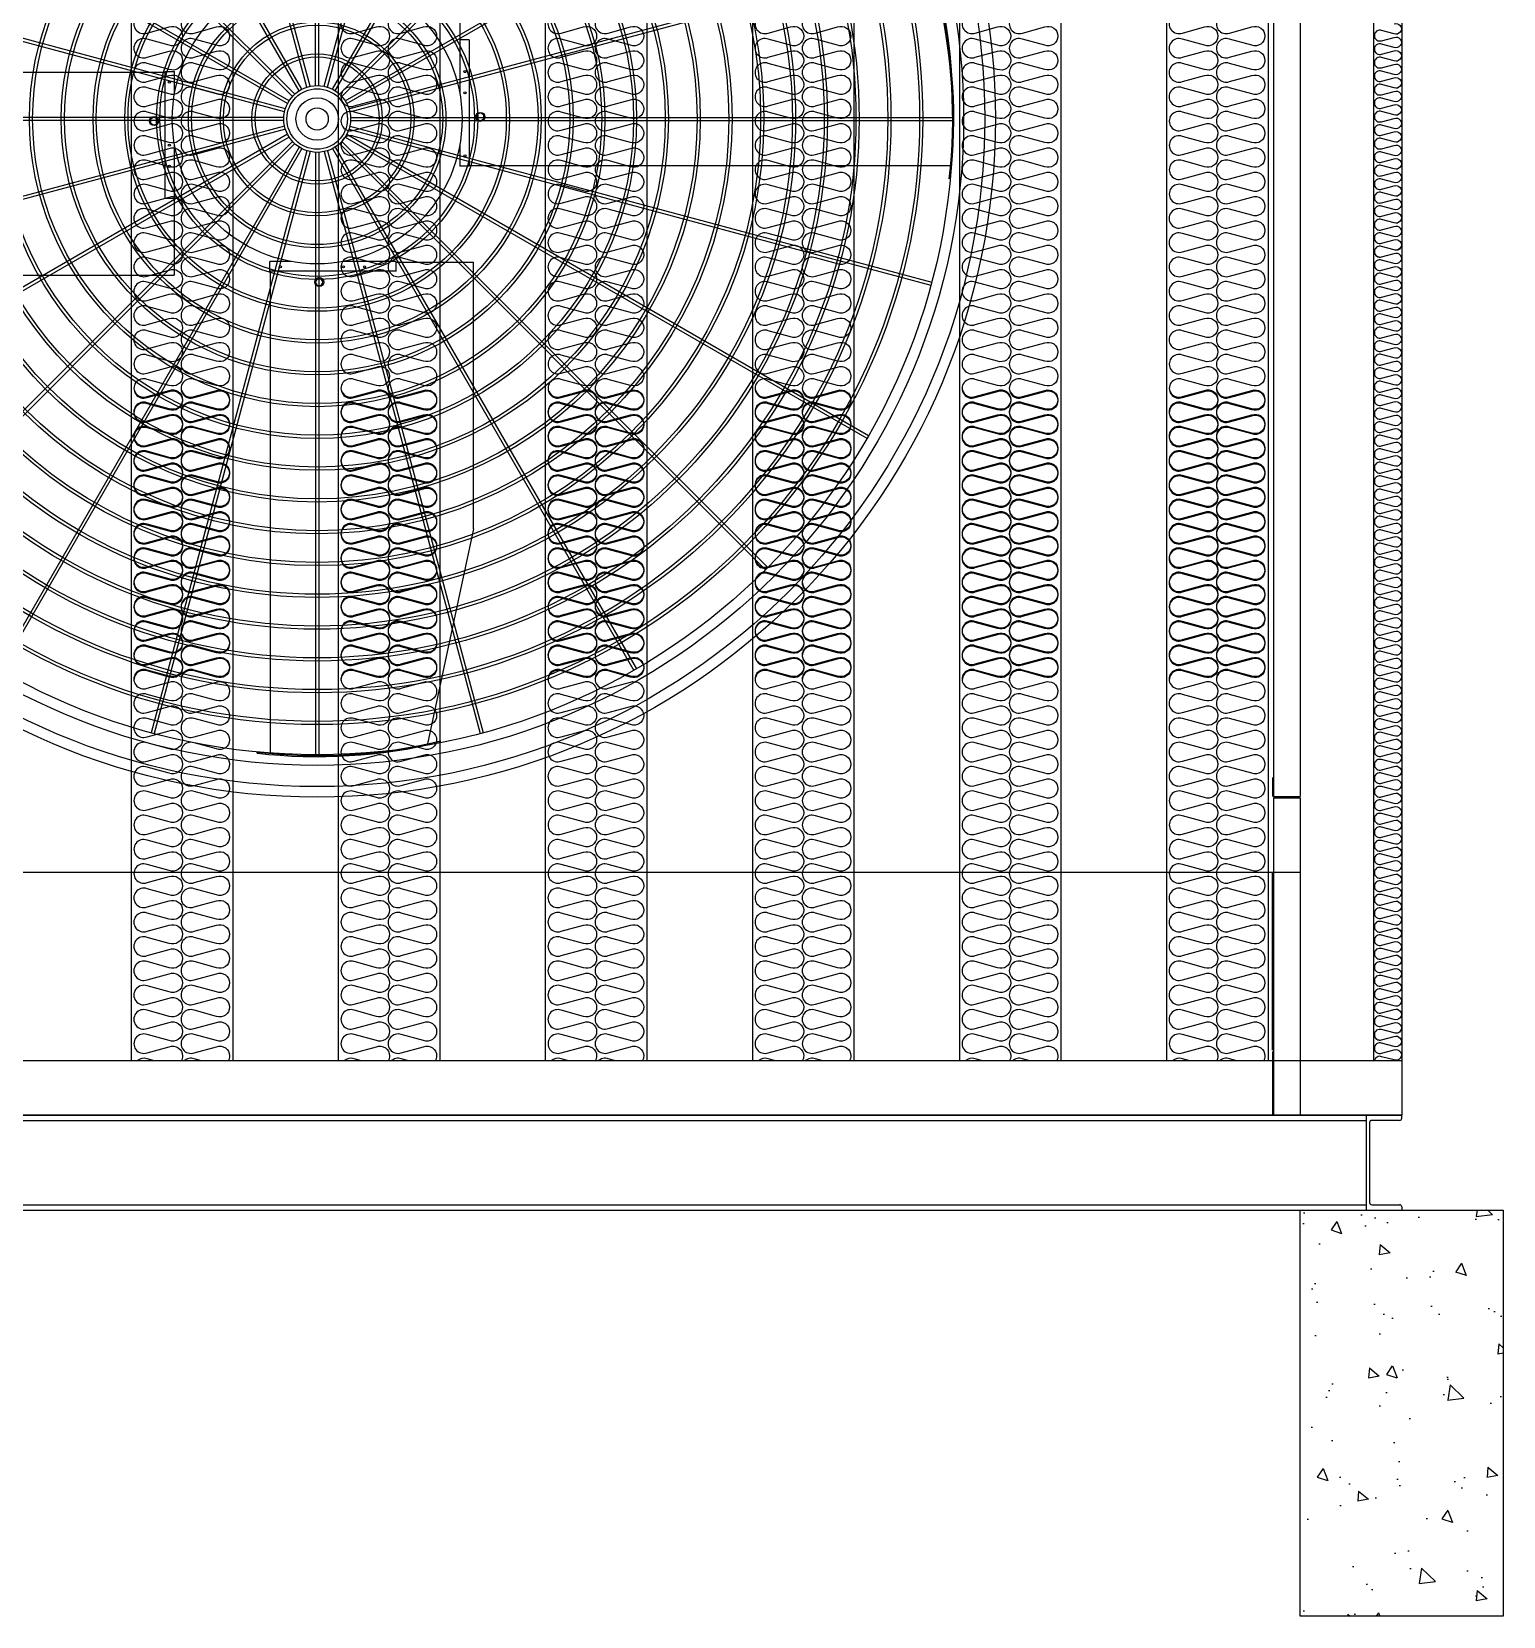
# Model space of a CAD drawing. Header units: millimetres. Extents: x 2458 to 31865, y 2044 to 22839.
# Drawn here: x 7116 to 9291, y 8037 to 10378 of the extents above; entities that cross this region are included whole.
import ezdxf

# ---------------------------------------------------------------- set-up
doc = ezdxf.new("R2010")
doc.units = ezdxf.units.MM
doc.linetypes.add('HIDDEN', pattern=[0.375, 0.25, -0.125])
for name, color, linetype in [('LINE', 7, 'Continuous'), ('SMS', 220, 'Continuous'), ('냉각탑', 4, 'Continuous'), ('냉각탑_찬넬방진', 1, 'Continuous')]:
    doc.layers.add(name, color=color, linetype=linetype)

# ---------------------------------------------------------------- blocks, each defined once
blk = doc.blocks.new('A$C1FB73ED1')
for p, q in [((1277, 1342.9), (1277, 2480)), ((1283, 1342.9), (1283, 2480)), ((1260.8, 1340), (966.5, 2438.3)), ((1266.6, 1341.6), (972.3, 2439.9)), ((1293.4, 1341.6), (1587.7, 2439.9)), ((1299.2, 1340), (1593.5, 2438.3)), ((1245.9, 1333), (677.4, 2317.7)), ((1251.1, 1336), (682.6, 2320.7)), ((1308.9, 1336), (1877.4, 2320.7)), ((1314.1, 1333), (1882.6, 2317.7)), ((1233.4, 1322.4), (429.4, 2126.4)), ((1237.6, 1326.6), (433.6, 2130.6)), ((1322.4, 1326.6), (2126.4, 2130.6)), ((1326.6, 1322.4), (2130.6, 2126.4)), ((1224, 1308.9), (239.3, 1877.4)), ((1227, 1314.1), (242.3, 1882.6)), ((1333, 1314.1), (2317.7, 1882.6)), ((1336, 1308.9), (2320.7, 1877.4)), ((1218.4, 1293.4), (120.1, 1587.7)), ((1220, 1299.2), (121.7, 1593.5)), ((1340, 1299.2), (2438.3, 1593.5)), ((1341.6, 1293.4), (2439.9, 1587.7)), ((1217.1, 1283), (80, 1283)), ((1217.1, 1277), (80, 1277)), ((1218.4, 1266.6), (120.1, 972.3)), ((1220, 1260.8), (121.7, 966.5)), ((1340, 1260.8), (2438.3, 966.5)), ((1341.6, 1266.6), (2439.9, 972.3)), ((1342.9, 1283), (2480, 1283)), ((1342.9, 1277), (2480, 1277)), ((1224, 1251.1), (239.3, 682.6)), ((1227, 1245.9), (242.3, 677.4)), ((1233.4, 1237.6), (429.4, 433.6)), ((1237.6, 1233.4), (433.6, 429.4)), ((1245.9, 1227), (677.4, 242.3)), ((1314.1, 1227), (1882.6, 242.3)), ((1322.4, 1233.4), (2126.4, 429.4)), ((1326.6, 1237.6), (2130.6, 433.6)), ((1333, 1245.9), (2317.7, 677.4)), ((1336, 1251.1), (2320.7, 682.6)), ((1251.1, 1224), (682.6, 239.3)), ((1260.8, 1220), (966.5, 121.7)), ((1266.6, 1218.4), (972.3, 120.1)), ((1277, 1217.1), (1277, 80)), ((1283, 1217.1), (1283, 80)), ((1293.4, 1218.4), (1587.7, 120.1)), ((1299.2, 1220), (1593.5, 121.7)), ((1308.9, 1224), (1877.4, 239.3))]:
    blk.add_line(p, q)
for radius in [1280, 1260, 1220, 1200]:
    blk.add_circle((1280, 1280), radius)
at = {"ltscale": 5}
for radius in [1143, 1137, 1083, 1077, 1023, 1017, 963, 957, 903, 897, 843, 837, 783, 777, 723, 717, 663, 657, 603, 597, 543, 537, 483, 477, 423, 417, 363, 357, 303, 297, 243, 237, 183, 177, 123, 117, 63, 57, 40, 21]:
    blk.add_circle((1280, 1280), radius, dxfattribs=at)
at = {"color": 7}
blk.add_circle((1280, 1280), 273.5, dxfattribs=at)
at = {"layer": 'LINE', "color": 7}
for p, q in [((985.2, 2053.4), (1071.5, 2459.4)), ((1368.2, 2477.5), (1368.2, 1567)), ((985.2, 2053.4), (985.2, 1550)), ((1130.8, 1567), (1369.4, 1567)), ((1130.8, 1567), (1369.4, 1567)), ((1130.8, 1567), (1130.8, 1549)), ((1130.8, 1567), (1130.8, 1549)), ((1369.4, 1567), (1369.4, 1549)), ((1369.4, 1567), (1369.4, 1549)), ((2111.5, 1574.8), (1550, 1574.8)), ((1550, 1429.2), (1550, 1574.8)), ((1550, 1429.2), (1550, 1574.8)), ((2111.5, 1574.8), (2457.5, 1488.5)), ((1130.8, 1550), (985.2, 1550)), ((1130.8, 1550), (985.2, 1550)), ((1130.8, 1549), (1230.5, 1549)), ((1130.8, 1549), (1230.5, 1549)), ((1329.5, 1549), (1369.4, 1549)), ((1329.5, 1549), (1369.4, 1549)), ((1549, 1429.2), (1549, 1329.5)), ((1549, 1429.2), (1549, 1329.5)), ((1567, 1429.2), (1549, 1429.2)), ((1567, 1429.2), (1549, 1429.2)), ((1567, 1429.2), (1567, 1190.6)), ((1567, 1429.2), (1567, 1190.6)), ((84.4, 1368.2), (993, 1368.2)), ((84.4, 1368.2), (993, 1368.2)), ((993, 1130.8), (993, 1369.4)), ((993, 1130.8), (993, 1369.4)), ((993, 1369.4), (1011, 1369.4)), ((993, 1369.4), (1011, 1369.4)), ((993, 1130.8), (993, 1369.4)), ((993, 1130.8), (993, 1369.4)), ((993, 1369.4), (1011, 1369.4)), ((993, 1369.4), (1011, 1369.4)), ((1011, 1329.5), (1011, 1369.4)), ((1011, 1329.5), (1011, 1369.4)), ((1011, 1329.5), (1011, 1369.4)), ((1011, 1329.5), (1011, 1369.4)), ((1011, 1130.8), (1011, 1230.5)), ((1011, 1130.8), (1011, 1230.5)), ((1011, 1130.8), (1011, 1230.5)), ((1011, 1130.8), (1011, 1230.5)), ((1549, 1230.5), (1549, 1190.6)), ((1549, 1230.5), (1549, 1190.6)), ((1567, 1190.6), (1549, 1190.6)), ((1567, 1190.6), (1549, 1190.6)), ((2475.6, 1191.8), (1567, 1191.8)), ((993, 1130.8), (1011, 1130.8)), ((993, 1130.8), (1011, 1130.8)), ((993, 1130.8), (1011, 1130.8)), ((993, 1130.8), (1011, 1130.8)), ((1010, 1130.8), (1010, 985.2)), ((1010, 1130.8), (1010, 985.2)), ((1010, 1130.8), (1010, 985.2)), ((1010, 1130.8), (1010, 985.2)), ((508.5, 985.2), (102.5, 1071.5)), ((1230.5, 1011), (1190.6, 1011)), ((1190.6, 993), (1190.6, 1011)), ((1230.5, 1011), (1190.6, 1011)), ((1190.6, 993), (1190.6, 1011)), ((1429.2, 993), (1190.6, 993)), ((1429.2, 993), (1190.6, 993)), ((1191.8, 82.5), (1191.8, 993)), ((1429.2, 1011), (1329.5, 1011)), ((1429.2, 1011), (1329.5, 1011)), ((1429.2, 993), (1429.2, 1011)), ((1429.2, 993), (1429.2, 1011)), ((1429.2, 1010), (1574.8, 1010)), ((1429.2, 1010), (1574.8, 1010)), ((1574.8, 506.6), (1574.8, 1010)), ((508.5, 985.2), (1010, 985.2)), ((508.5, 985.2), (1010, 985.2)), ((1574.8, 506.6), (1488.5, 100.6)), ((1512.8, 104.1), (1512.8, 106.1)), ((1166.8, 83), (1166.8, 85)), ((1393.2, 83), (1393.2, 85))]:
    blk.add_line(p, q, dxfattribs=at)
for points in [[(1272.3, 1594.4), (1268.5, 1587.9), (1272.3, 1581.4), (1279.8, 1581.4), (1283.5, 1587.9), (1279.8, 1594.4)], [(1272.3, 1594.4), (1268.5, 1587.9), (1272.3, 1581.4), (1279.8, 1581.4), (1283.5, 1587.9), (1279.8, 1594.4)], [(1594.4, 1287.7), (1587.9, 1291.5), (1581.4, 1287.7), (1581.4, 1280.2), (1587.9, 1276.5), (1594.4, 1280.2)], [(1594.4, 1287.7), (1587.9, 1291.5), (1581.4, 1287.7), (1581.4, 1280.2), (1587.9, 1276.5), (1594.4, 1280.2)], [(965.6, 1272.3), (972.1, 1268.5), (978.6, 1272.3), (978.6, 1279.8), (972.1, 1283.5), (965.6, 1279.8)], [(965.6, 1272.3), (972.1, 1268.5), (978.6, 1272.3), (978.6, 1279.8), (972.1, 1283.5), (965.6, 1279.8)], [(965.6, 1272.3), (972.1, 1268.5), (978.6, 1272.3), (978.6, 1279.8), (972.1, 1283.5), (965.6, 1279.8)], [(965.6, 1272.3), (972.1, 1268.5), (978.6, 1272.3), (978.6, 1279.8), (972.1, 1283.5), (965.6, 1279.8)], [(1287.7, 965.6), (1291.5, 972.1), (1287.7, 978.6), (1280.2, 978.6), (1276.5, 972.1), (1280.2, 965.6)], [(1287.7, 965.6), (1291.5, 972.1), (1287.7, 978.6), (1280.2, 978.6), (1276.5, 972.1), (1280.2, 965.6)]]:
    blk.add_lwpolyline(points, close=True, dxfattribs=at)
for centre, radius in [((1276, 1587.9), 8.5), ((1276, 1587.9), 8.5), ((1190.6, 1559), 2), ((1190.6, 1559), 2), ((1230.6, 1559), 2), ((1230.6, 1559), 2), ((1349.6, 1559), 2), ((1349.6, 1559), 2), ((1001, 1349.6), 2), ((1001, 1349.6), 2), ((1001, 1349.6), 2), ((1001, 1349.6), 2), ((1559, 1369.4), 2), ((1559, 1369.4), 2), ((1559, 1329.4), 2), ((1559, 1329.4), 2), ((1587.9, 1284), 8.5), ((1587.9, 1284), 8.5), ((972.1, 1276), 8.5), ((972.1, 1276), 8.5), ((972.1, 1276), 8.5), ((972.1, 1276), 8.5), ((1001, 1230.6), 2), ((1001, 1230.6), 2), ((1001, 1230.6), 2), ((1001, 1230.6), 2), ((1559, 1210.4), 2), ((1559, 1210.4), 2), ((1001, 1190.6), 2), ((1001, 1190.6), 2), ((1001, 1190.6), 2), ((1001, 1190.6), 2), ((1210.4, 1001), 2), ((1210.4, 1001), 2), ((1329.4, 1001), 2), ((1329.4, 1001), 2), ((1369.4, 1001), 2), ((1369.4, 1001), 2), ((1284, 972.1), 8.5), ((1284, 972.1), 8.5)]:
    blk.add_circle(centre, radius, dxfattribs=at)
for centre, radius, start, end in [((1280, 1483.4), 1000, 83.5007, 103.4595), ((1280, 1483.4), 998, 83.4876, 103.487), ((1481.5, 1280), 998, 353.4876, 13.487), ((1481.5, 1280), 1000, 353.5007, 13.4595), ((1078.5, 1280), 1000, 173.5007, 193.4595), ((1078.5, 1280), 998, 173.4876, 193.487), ((1280, 1076.6), 998, 263.4876, 283.487), ((1280, 1076.6), 1000, 263.5007, 283.4595)]:
    blk.add_arc(centre, radius, start, end, dxfattribs=at)
blk = doc.blocks.new('sp 300rt')
at = {"color": 7}
for p, q in [((-53856.4, -79719.9), (-53856.4, -82797.9)), ((-53706.4, -79719.9), (-53706.4, -82797.9))]:
    blk.add_line(p, q, dxfattribs=at)
blk.add_line((-53706.4, -82797.9), (-53856.4, -82797.9))
at = {"layer": 'SMS', "color": 5}
for points in [[(-53833, -81252.1, 1.449198), (-53833, -81279), (-53800.1, -81270.1, -0.524856), (-53780.6, -81283.5, -0.524856), (-53800.1, -81296.9), (-53833, -81288, 1.449198), (-53833, -81314.9), (-53800.1, -81306, -0.524856), (-53780.6, -81319.4, -0.524856), (-53800.1, -81332.8), (-53833, -81323.9, 1.449198), (-53833, -81350.8), (-53800.1, -81341.9, -0.524856), (-53780.6, -81355.3, -0.524856), (-53800.1, -81368.8), (-53833, -81359.8, 1.449198), (-53833, -81386.7), (-53800.1, -81377.8, -0.524856), (-53780.6, -81391.2, -0.524856), (-53800.1, -81404.7), (-53833, -81395.8, 1.449198), (-53833, -81422.6), (-53800.1, -81413.7, -0.524856), (-53780.6, -81427.1, -0.524856), (-53800.1, -81440.6), (-53833, -81431.7, 1.449198), (-53833, -81458.5), (-53800.1, -81449.6, -0.524856), (-53780.6, -81463.1, -0.524856), (-53800.1, -81476.5), (-53833, -81467.6, 1.449198), (-53833, -81494.4), (-53800.1, -81485.5, -0.524856), (-53780.6, -81499, -0.524856), (-53800.1, -81512.4), (-53833, -81503.5, 1.449198), (-53833, -81530.3), (-53800.1, -81521.4, -0.524856), (-53780.6, -81534.9, -0.524856), (-53800.1, -81548.3), (-53833, -81539.4, 1.449198), (-53833, -81566.3), (-53800.1, -81557.4, -0.524856), (-53780.6, -81570.8, -0.524856), (-53800.1, -81584.2), (-53833, -81575.3, 1.449198), (-53833, -81602.2), (-53800.1, -81593.3, -0.524856), (-53780.6, -81606.7, -0.524856), (-53800.1, -81620.1), (-53833, -81611.2, 1.449198), (-53833, -81638.1), (-53800.1, -81629.2, -0.524856), (-53780.6, -81642.6, -0.524856), (-53800.1, -81656), (-53833, -81647.1, 1.449198), (-53833, -81674), (-53800.1, -81665.1, -0.524856), (-53780.6, -81678.5, -0.524856), (-53800.1, -81691.9), (-53833, -81683, 1.449198), (-53833, -81709.9), (-53800.1, -81701, -0.524856), (-53780.6, -81714.4, -0.524856), (-53800.1, -81727.9), (-53833, -81718.9, 1.449198), (-53833, -81745.8), (-53800.1, -81736.9, -0.524856), (-53780.6, -81750.3, -0.524856), (-53800.1, -81763.8), (-53833, -81754.9, 1.449198), (-53833, -81781.7), (-53800.1, -81772.8, -0.524856), (-53780.6, -81786.2, -0.524856), (-53800.1, -81799.7), (-53833, -81790.8, 1.449198), (-53833, -81817.6), (-53800.1, -81808.7, -0.524856), (-53780.6, -81822.2, -0.524856), (-53800.1, -81835.6), (-53833, -81826.7, 1.449198), (-53833, -81853.5), (-53800.1, -81844.6, -0.524856), (-53780.6, -81858.1, -0.524856), (-53800.1, -81871.5), (-53833, -81862.6, 1.449198), (-53833, -81889.4), (-53800.1, -81880.5, -0.524856), (-53780.6, -81894, -0.524856), (-53800.1, -81907.4), (-53833, -81898.5, 1.449198), (-53833, -81925.4), (-53800.1, -81916.5, -0.524856), (-53780.6, -81929.9, -0.524856), (-53800.1, -81943.3), (-53833, -81934.4, 1.449198), (-53833, -81961.3), (-53800.1, -81952.4, -0.524856), (-53780.6, -81965.8, -0.524856), (-53800.1, -81979.2), (-53833, -81970.3, 1.449198), (-53833, -81997.2), (-53800.1, -81988.3, -0.524856), (-53780.6, -82001.7, -0.524856), (-53800.1, -82015.1), (-53833, -82006.2, 1.449198), (-53833, -82033.1), (-53800.1, -82024.2, -0.524856), (-53780.6, -82037.6, -0.524856), (-53800.1, -82051), (-53833, -82042.1, 1.449198), (-53833, -82069), (-53800.1, -82060.1, -0.524856), (-53780.6, -82073.5, -0.524856), (-53800.1, -82087), (-53833, -82078, 1.449198), (-53833, -82104.9), (-53800.1, -82096, -0.524856), (-53780.6, -82109.4, -0.524856), (-53800.1, -82122.9), (-53833, -82114, 1.449198), (-53833, -82140.8), (-53800.1, -82131.9, -0.524856), (-53780.6, -82145.3, -0.524856), (-53800.1, -82158.8), (-53833, -82149.9, 1.449198), (-53833, -82176.7), (-53800.1, -82167.8, -0.524856), (-53780.6, -82181.3, -0.524856), (-53800.1, -82194.7), (-53833, -82185.8, 0.440524), (-53851.9, -82195.3, 0.440524)], [(-53763.3, -81252.1, 1.449198), (-53763.3, -81279), (-53730.4, -81270.1, -0.524856), (-53711, -81283.5, -0.524856), (-53730.4, -81296.9), (-53763.3, -81288, 1.449198), (-53763.3, -81314.9), (-53730.4, -81306, -0.524856), (-53711, -81319.4, -0.524856), (-53730.4, -81332.8), (-53763.3, -81323.9, 1.449198), (-53763.3, -81350.8), (-53730.4, -81341.9, -0.524856), (-53711, -81355.3, -0.524856), (-53730.4, -81368.8), (-53763.3, -81359.8, 1.449198), (-53763.3, -81386.7), (-53730.4, -81377.8, -0.524856), (-53711, -81391.2, -0.524856), (-53730.4, -81404.7), (-53763.3, -81395.8, 1.449198), (-53763.3, -81422.6), (-53730.4, -81413.7, -0.524856), (-53711, -81427.1, -0.524856), (-53730.4, -81440.6), (-53763.3, -81431.7, 1.449198), (-53763.3, -81458.5), (-53730.4, -81449.6, -0.524856), (-53711, -81463.1, -0.524856), (-53730.4, -81476.5), (-53763.3, -81467.6, 1.449198), (-53763.3, -81494.4), (-53730.4, -81485.5, -0.524856), (-53711, -81499, -0.524856), (-53730.4, -81512.4), (-53763.3, -81503.5, 1.449198), (-53763.3, -81530.3), (-53730.4, -81521.4, -0.524856), (-53711, -81534.9, -0.524856), (-53730.4, -81548.3), (-53763.3, -81539.4, 1.449198), (-53763.3, -81566.3), (-53730.4, -81557.4, -0.524856), (-53711, -81570.8, -0.524856), (-53730.4, -81584.2), (-53763.3, -81575.3, 1.449198), (-53763.3, -81602.2), (-53730.4, -81593.3, -0.524856), (-53711, -81606.7, -0.524856), (-53730.4, -81620.1), (-53763.3, -81611.2, 1.449198), (-53763.3, -81638.1), (-53730.4, -81629.2, -0.524856), (-53711, -81642.6, -0.524856), (-53730.4, -81656), (-53763.3, -81647.1, 1.449198), (-53763.3, -81674), (-53730.4, -81665.1, -0.524856), (-53711, -81678.5, -0.524856), (-53730.4, -81691.9), (-53763.3, -81683, 1.449198), (-53763.3, -81709.9), (-53730.4, -81701, -0.524856), (-53711, -81714.4, -0.524856), (-53730.4, -81727.9), (-53763.3, -81718.9, 1.449198), (-53763.3, -81745.8), (-53730.4, -81736.9, -0.524856), (-53711, -81750.3, -0.524856), (-53730.4, -81763.8), (-53763.3, -81754.9, 1.449198), (-53763.3, -81781.7), (-53730.4, -81772.8, -0.524856), (-53711, -81786.2, -0.524856), (-53730.4, -81799.7), (-53763.3, -81790.8, 1.449198), (-53763.3, -81817.6), (-53730.4, -81808.7, -0.524856), (-53711, -81822.2, -0.524856), (-53730.4, -81835.6), (-53763.3, -81826.7, 1.449198), (-53763.3, -81853.5), (-53730.4, -81844.6, -0.524856), (-53711, -81858.1, -0.524856), (-53730.4, -81871.5), (-53763.3, -81862.6, 1.449198), (-53763.3, -81889.4), (-53730.4, -81880.5, -0.524856), (-53711, -81894, -0.524856), (-53730.4, -81907.4), (-53763.3, -81898.5, 1.449198), (-53763.3, -81925.4), (-53730.4, -81916.5, -0.524856), (-53711, -81929.9, -0.524856), (-53730.4, -81943.3), (-53763.3, -81934.4, 1.449198), (-53763.3, -81961.3), (-53730.4, -81952.4, -0.524856), (-53711, -81965.8, -0.524856), (-53730.4, -81979.2), (-53763.3, -81970.3, 1.449198), (-53763.3, -81997.2), (-53730.4, -81988.3, -0.524856), (-53711, -82001.7, -0.524856), (-53730.4, -82015.1), (-53763.3, -82006.2, 1.449198), (-53763.3, -82033.1), (-53730.4, -82024.2, -0.524856), (-53711, -82037.6, -0.524856), (-53730.4, -82051), (-53763.3, -82042.1, 1.449198), (-53763.3, -82069), (-53730.4, -82060.1, -0.524856), (-53711, -82073.5, -0.524856), (-53730.4, -82087), (-53763.3, -82078, 1.449198), (-53763.3, -82104.9), (-53730.4, -82096, -0.524856), (-53711, -82109.4, -0.524856), (-53730.4, -82122.9), (-53763.3, -82114, 1.449198), (-53763.3, -82140.8), (-53730.4, -82131.9, -0.524856), (-53711, -82145.3, -0.524856), (-53730.4, -82158.8), (-53763.3, -82149.9, 1.449198), (-53763.3, -82176.7), (-53730.4, -82167.8, -0.524856), (-53711, -82181.3, -0.524856), (-53730.4, -82194.7), (-53763.3, -82185.8, 0.440524), (-53782.3, -82195.3, 0.440524)], [(-53852, -81806.4, 0.446849), (-53833, -81816.2), (-53800.1, -81807.3, -0.524856), (-53780.6, -81820.8, -0.524856), (-53800.1, -81834.2), (-53833, -81825.3, 1.449198), (-53833, -81852.2), (-53800.1, -81843.3, -0.524856), (-53780.6, -81856.7, -0.524856), (-53800.1, -81870.1), (-53833, -81861.2, 1.449198), (-53833, -81888.1), (-53800.1, -81879.2, -0.524856), (-53780.6, -81892.6, -0.524856), (-53800.1, -81906), (-53833, -81897.1, 1.449198), (-53833, -81924), (-53800.1, -81915.1, -0.524856), (-53780.6, -81928.5, -0.524856), (-53800.1, -81941.9), (-53833, -81933, 1.449198), (-53833, -81959.9), (-53800.1, -81951, -0.524856), (-53780.6, -81964.4, -0.524856), (-53800.1, -81977.8), (-53833, -81968.9, 1.449198), (-53833, -81995.8), (-53800.1, -81986.9, -0.524856), (-53780.6, -82000.3, -0.524856), (-53800.1, -82013.8), (-53833, -82004.8, 1.449198), (-53833, -82031.7), (-53800.1, -82022.8, -0.524856), (-53780.6, -82036.2, -0.524856), (-53800.1, -82049.7), (-53833, -82040.8, 1.449198), (-53833, -82067.6), (-53800.1, -82058.7, -0.524856), (-53780.6, -82072.1, -0.524856), (-53800.1, -82085.6), (-53833, -82076.7, 1.449198), (-53833, -82103.5), (-53800.1, -82094.6, -0.524856), (-53780.6, -82108.1, -0.524856), (-53800.1, -82121.5), (-53833, -82112.6, 1.449198), (-53833, -82139.4), (-53800.1, -82130.5, -0.524856), (-53780.6, -82144, -0.524856), (-53800.1, -82157.4), (-53833, -82148.5, 1.449198), (-53833, -82175.3), (-53800.1, -82166.4, -0.524856), (-53780.6, -82179.9, -0.524856), (-53800.1, -82193.3), (-53833, -82184.4, 1.449198), (-53833, -82211.3), (-53800.1, -82202.4, -0.524856), (-53780.6, -82215.8, -0.524856), (-53800.1, -82229.2), (-53833, -82220.3, 1.449198), (-53833, -82247.2), (-53800.1, -82238.3, -0.524856), (-53780.6, -82251.7, -0.524856), (-53800.1, -82265.1), (-53833, -82256.2, 1.449198), (-53833, -82283.1), (-53800.1, -82274.2, -0.524856), (-53780.6, -82287.6, -0.524856), (-53800.1, -82301), (-53833, -82292.1, 1.449198), (-53833, -82319), (-53800.1, -82310.1, -0.524856), (-53780.6, -82323.5, -0.524856), (-53800.1, -82336.9), (-53833, -82328, 1.449198), (-53833, -82354.9), (-53800.1, -82346, -0.524856), (-53780.6, -82359.4, -0.524856), (-53800.1, -82372.9), (-53833, -82363.9, 1.449198), (-53833, -82390.8), (-53800.1, -82381.9, -0.524856), (-53780.6, -82395.3, -0.524856), (-53800.1, -82408.8), (-53833, -82399.9, 1.449198), (-53833, -82426.7), (-53800.1, -82417.8, -0.524856), (-53780.6, -82431.2, -0.524856), (-53800.1, -82444.7), (-53833, -82435.8, 1.449198), (-53833, -82462.6), (-53800.1, -82453.7, -0.524856), (-53780.6, -82467.2, -0.524856), (-53800.1, -82480.6), (-53833, -82471.7, 1.449198), (-53833, -82498.5), (-53800.1, -82489.6, -0.524856), (-53780.6, -82503.1, -0.524856), (-53800.1, -82516.5), (-53833, -82507.6, 1.449198), (-53833, -82534.4), (-53800.1, -82525.5, -0.524856), (-53780.6, -82539, -0.524856), (-53800.1, -82552.4), (-53833, -82543.5, 1.449198), (-53833, -82570.4), (-53800.1, -82561.5, -0.524856), (-53780.6, -82574.9, -0.524856), (-53800.1, -82588.3), (-53833, -82579.4, 1.449198), (-53833, -82606.3), (-53800.1, -82597.4, -0.524856), (-53780.6, -82610.8, -0.524856), (-53800.1, -82624.2), (-53833, -82615.3, 1.449198), (-53833, -82642.2), (-53800.1, -82633.3, -0.524856), (-53780.6, -82646.7, -0.524856), (-53800.1, -82660.1), (-53833, -82651.2, 1.449198), (-53833, -82678.1), (-53800.1, -82669.2, -0.524856), (-53780.6, -82682.6, -0.524856), (-53800.1, -82696), (-53833, -82687.1, 1.449198), (-53833, -82714), (-53800.1, -82705.1, -0.524856), (-53780.6, -82718.5, -0.524856), (-53800.1, -82732), (-53833, -82723, 1.449198), (-53833, -82749.9), (-53800.1, -82741, -0.524856), (-53780.6, -82754.4, -0.524856), (-53800.1, -82767.9), (-53833, -82759, 1.449198), (-53833, -82785.8), (-53800.1, -82776.9, -0.524856), (-53780.6, -82790.3, -0.1385), (-53782.7, -82797.9, -0.1385)], [(-53782.3, -81806.4, 0.446849), (-53763.3, -81816.2), (-53730.4, -81807.3, -0.524856), (-53711, -81820.8, -0.524856), (-53730.4, -81834.2), (-53763.3, -81825.3, 1.449198), (-53763.3, -81852.2), (-53730.4, -81843.3, -0.524856), (-53711, -81856.7, -0.524856), (-53730.4, -81870.1), (-53763.3, -81861.2, 1.449198), (-53763.3, -81888.1), (-53730.4, -81879.2, -0.524856), (-53711, -81892.6, -0.524856), (-53730.4, -81906), (-53763.3, -81897.1, 1.449198), (-53763.3, -81924), (-53730.4, -81915.1, -0.524856), (-53711, -81928.5, -0.524856), (-53730.4, -81941.9), (-53763.3, -81933, 1.449198), (-53763.3, -81959.9), (-53730.4, -81951, -0.524856), (-53711, -81964.4, -0.524856), (-53730.4, -81977.8), (-53763.3, -81968.9, 1.449198), (-53763.3, -81995.8), (-53730.4, -81986.9, -0.524856), (-53711, -82000.3, -0.524856), (-53730.4, -82013.8), (-53763.3, -82004.8, 1.449198), (-53763.3, -82031.7), (-53730.4, -82022.8, -0.524856), (-53711, -82036.2, -0.524856), (-53730.4, -82049.7), (-53763.3, -82040.8, 1.449198), (-53763.3, -82067.6), (-53730.4, -82058.7, -0.524856), (-53711, -82072.1, -0.524856), (-53730.4, -82085.6), (-53763.3, -82076.7, 1.449198), (-53763.3, -82103.5), (-53730.4, -82094.6, -0.524856), (-53711, -82108.1, -0.524856), (-53730.4, -82121.5), (-53763.3, -82112.6, 1.449198), (-53763.3, -82139.4), (-53730.4, -82130.5, -0.524856), (-53711, -82144, -0.524856), (-53730.4, -82157.4), (-53763.3, -82148.5, 1.449198), (-53763.3, -82175.3), (-53730.4, -82166.4, -0.524856), (-53711, -82179.9, -0.524856), (-53730.4, -82193.3), (-53763.3, -82184.4, 1.449198), (-53763.3, -82211.3), (-53730.4, -82202.4, -0.524856), (-53711, -82215.8, -0.524856), (-53730.4, -82229.2), (-53763.3, -82220.3, 1.449198), (-53763.3, -82247.2), (-53730.4, -82238.3, -0.524856), (-53711, -82251.7, -0.524856), (-53730.4, -82265.1), (-53763.3, -82256.2, 1.449198), (-53763.3, -82283.1), (-53730.4, -82274.2, -0.524856), (-53711, -82287.6, -0.524856), (-53730.4, -82301), (-53763.3, -82292.1, 1.449198), (-53763.3, -82319), (-53730.4, -82310.1, -0.524856), (-53711, -82323.5, -0.524856), (-53730.4, -82336.9), (-53763.3, -82328, 1.449198), (-53763.3, -82354.9), (-53730.4, -82346, -0.524856), (-53711, -82359.4, -0.524856), (-53730.4, -82372.9), (-53763.3, -82363.9, 1.449198), (-53763.3, -82390.8), (-53730.4, -82381.9, -0.524856), (-53711, -82395.3, -0.524856), (-53730.4, -82408.8), (-53763.3, -82399.9, 1.449198), (-53763.3, -82426.7), (-53730.4, -82417.8, -0.524856), (-53711, -82431.2, -0.524856), (-53730.4, -82444.7), (-53763.3, -82435.8, 1.449198), (-53763.3, -82462.6), (-53730.4, -82453.7, -0.524856), (-53711, -82467.2, -0.524856), (-53730.4, -82480.6), (-53763.3, -82471.7, 1.449198), (-53763.3, -82498.5), (-53730.4, -82489.6, -0.524856), (-53711, -82503.1, -0.524856), (-53730.4, -82516.5), (-53763.3, -82507.6, 1.449198), (-53763.3, -82534.4), (-53730.4, -82525.5, -0.524856), (-53711, -82539, -0.524856), (-53730.4, -82552.4), (-53763.3, -82543.5, 1.449198), (-53763.3, -82570.4), (-53730.4, -82561.5, -0.524856), (-53711, -82574.9, -0.524856), (-53730.4, -82588.3), (-53763.3, -82579.4, 1.449198), (-53763.3, -82606.3), (-53730.4, -82597.4, -0.524856), (-53711, -82610.8, -0.524856), (-53730.4, -82624.2), (-53763.3, -82615.3, 1.449198), (-53763.3, -82642.2), (-53730.4, -82633.3, -0.524856), (-53711, -82646.7, -0.524856), (-53730.4, -82660.1), (-53763.3, -82651.2, 1.449198), (-53763.3, -82678.1), (-53730.4, -82669.2, -0.524856), (-53711, -82682.6, -0.524856), (-53730.4, -82696), (-53763.3, -82687.1, 1.449198), (-53763.3, -82714), (-53730.4, -82705.1, -0.524856), (-53711, -82718.5, -0.524856), (-53730.4, -82732), (-53763.3, -82723, 1.449198), (-53763.3, -82749.9), (-53730.4, -82741, -0.524856), (-53711, -82754.4, -0.524856), (-53730.4, -82767.9), (-53763.3, -82759, 1.449198), (-53763.3, -82785.8), (-53730.4, -82776.9, -0.524856), (-53711, -82790.3, -0.1385), (-53713.1, -82797.9, -0.1385)], [(-53833, -82185.8, 1.449198), (-53833, -82212.6), (-53800.1, -82203.7, -0.524856), (-53780.6, -82217.2, -0.524856), (-53800.1, -82230.6), (-53833, -82221.7, 0.54148), (-53852.4, -82235.9, 0.54148)], [(-53763.3, -82185.8, 1.449198), (-53763.3, -82212.6), (-53730.4, -82203.7, -0.524856), (-53711, -82217.2, -0.524856), (-53730.4, -82230.6), (-53763.3, -82221.7, 0.54148), (-53782.8, -82235.9, 0.54148)], [(-53821.9, -82797.9), (-53833, -82794.9, 0.287554), (-53847.9, -82797.9)], [(-53752.3, -82797.9), (-53763.3, -82794.9, 0.287554), (-53778.3, -82797.9)]]:
    blk.add_lwpolyline(points, format="xyb", dxfattribs=at)
blk = doc.blocks.new('3')
at = {"color": 7}
for p, q in [((9099.3, 11977.3), (9099.3, 8857.3)), ((9141.3, 11977.3), (9141.3, 8777.3)), ((9141.3, 8857.3), (5841.3, 8857.3)), ((5841.3, 8777.3), (8296.3, 8777.3)), ((9141.3, 8777.3), (8296.3, 8777.3)), ((9141.3, 8777.3), (8296.3, 8777.3))]:
    blk.add_line(p, q, dxfattribs=at)
for p, q in [((9141.3, 11977.3), (9141.3, 8777.3)), ((8951.7, 11409.8), (8951.7, 9247.9)), ((8991.1, 11409.8), (8991.1, 9247.9)), ((8949.8, 9276), (8949.8, 9247.9)), ((8951.7, 9247.9), (8991.1, 9247.9)), ((8951.7, 9246), (8991.1, 9246)), ((8951.7, 9246), (8951.7, 8777.3)), ((8991.1, 9246), (8991.1, 8966.7)), ((8991.1, 9246), (8991.1, 8777.3)), ((6032.6, 9136.3), (8991.1, 9136.3)), ((8949.8, 8872.9), (8949.8, 9136.3)), ((8949.8, 8871), (8949.8, 8777.3)), ((5841.3, 8777.3), (8296.3, 8777.3)), ((8991.1, 8777.3), (5992.3, 8777.3)), ((8991.1, 8777.3), (6032.6, 8777.3)), ((7959.2, 8777.3), (7117.3, 8777.3)), ((8991.1, 8777.3), (7961, 8777.3)), ((9141.3, 8777.3), (8296.3, 8777.3)), ((8296.3, 8777.3), (9141.3, 8777.3)), ((9141.1, 8777.3), (9101.7, 8777.3)), ((9141.1, 8777.3), (9101.7, 8777.3))]:
    blk.add_line(p, q)
at = {"ltscale": 500, "elevation": 0}
blk.add_lwpolyline([(5841.3, 11977.3), (9141.1, 11977.3), (9141.1, 8777.3), (5841.3, 8777.3)], close=True, dxfattribs=at)
at = {"layer": 'SMS', "color": 5, "elevation": 0}
for points in [[(9129.6, 10389.7, -1.449198), (9129.6, 10374.8), (9111.3, 10379.7, 0.524856), (9100.5, 10372.2, 0.524856), (9111.3, 10364.8), (9129.6, 10369.7, -1.449198), (9129.6, 10354.8), (9111.3, 10359.8, 0.524856), (9100.5, 10352.3, 0.524856), (9111.3, 10344.8), (9129.6, 10349.8, -1.449198), (9129.6, 10334.9), (9111.3, 10339.8, 0.524856), (9100.5, 10332.3, 0.524856), (9111.3, 10324.9), (9129.6, 10329.8, -1.449198), (9129.6, 10314.9), (9111.3, 10319.9, 0.524856), (9100.5, 10312.4, 0.524856), (9111.3, 10304.9), (9129.6, 10309.9, -1.449198), (9129.6, 10295), (9111.3, 10299.9, 0.524856), (9100.5, 10292.4, 0.524856), (9111.3, 10285), (9129.6, 10289.9, -1.449198), (9129.6, 10275), (9111.3, 10280, 0.524856), (9100.5, 10272.5, 0.524856), (9111.3, 10265), (9129.6, 10270, -1.449198), (9129.6, 10255.1), (9111.3, 10260, 0.524856), (9100.5, 10252.5, 0.524856), (9111.3, 10245.1), (9129.6, 10250, -1.449198), (9129.6, 10235.1), (9111.3, 10240.1, 0.524856), (9100.5, 10232.6, 0.524856), (9111.3, 10225.1), (9129.6, 10230.1, -1.449198), (9129.6, 10215.2), (9111.3, 10220.1, 0.524856), (9100.5, 10212.6, 0.524856), (9111.3, 10205.2), (9129.6, 10210.1, -1.449198), (9129.6, 10195.2), (9111.3, 10200.2, 0.524856), (9100.5, 10192.7, 0.524856), (9111.3, 10185.2), (9129.6, 10190.2, -1.449198), (9129.6, 10175.3), (9111.3, 10180.2, 0.524856), (9100.5, 10172.7, 0.524856), (9111.3, 10165.3), (9129.6, 10170.2, -1.449198), (9129.6, 10155.3), (9111.3, 10160.3, 0.524856), (9100.5, 10152.8, 0.524856), (9111.3, 10145.3), (9129.6, 10150.3, -1.449198), (9129.6, 10135.4), (9111.3, 10140.3, 0.524856), (9100.5, 10132.8, 0.524856), (9111.3, 10125.4), (9129.6, 10130.3, -1.449198), (9129.6, 10115.4), (9111.3, 10120.4, 0.524856), (9100.5, 10112.9, 0.524856), (9111.3, 10105.4), (9129.6, 10110.4, -1.449198), (9129.6, 10095.5), (9111.3, 10100.4, 0.524856), (9100.5, 10092.9, 0.524856), (9111.3, 10085.5), (9129.6, 10090.4, -1.449198), (9129.6, 10075.5), (9111.3, 10080.5, 0.524856), (9100.5, 10073, 0.524856), (9111.3, 10065.5), (9129.6, 10070.5, -1.449198), (9129.6, 10055.6), (9111.3, 10060.5, 0.524856), (9100.5, 10053, 0.417249), (9108.5, 10045.1)], [(9140.1, 10061, -0.446849), (9129.6, 10055.6), (9111.3, 10060.5, 0.524856), (9100.5, 10053, 0.524856), (9111.3, 10045.6), (9129.6, 10050.5, -1.449198), (9129.6, 10035.6), (9111.3, 10040.6, 0.524856), (9100.5, 10033.1, 0.524856), (9111.3, 10025.6), (9129.6, 10030.6, -1.449198), (9129.6, 10015.7), (9111.3, 10020.6, 0.524856), (9100.5, 10013.1, 0.524856), (9111.3, 10005.7), (9129.6, 10010.6, -1.449198), (9129.6, 9995.7), (9111.3, 10000.7, 0.524856), (9100.5, 9993.2, 0.524856), (9111.3, 9985.7), (9129.6, 9990.7, -1.449198), (9129.6, 9975.8), (9111.3, 9980.7, 0.524856), (9100.5, 9973.2, 0.524856), (9111.3, 9965.8), (9129.6, 9970.7, -1.449198), (9129.6, 9955.8), (9111.3, 9960.8, 0.524856), (9100.5, 9953.3, 0.524856), (9111.3, 9945.8), (9129.6, 9950.8, -1.449198), (9129.6, 9935.9), (9111.3, 9940.8, 0.524856), (9100.5, 9933.3, 0.524856), (9111.3, 9925.9), (9129.6, 9930.8, -1.449198), (9129.6, 9915.9), (9111.3, 9920.9, 0.524856), (9100.5, 9913.4, 0.524856), (9111.3, 9905.9), (9129.6, 9910.9, -1.449198), (9129.6, 9896), (9111.3, 9900.9, 0.524856), (9100.5, 9893.4, 0.524856), (9111.3, 9886), (9129.6, 9890.9, -1.449198), (9129.6, 9876), (9111.3, 9881, 0.524856), (9100.5, 9873.5, 0.524856), (9111.3, 9866), (9129.6, 9871, -1.449198), (9129.6, 9856.1), (9111.3, 9861, 0.524856), (9100.5, 9853.5, 0.524856), (9111.3, 9846.1), (9129.6, 9851, -1.449198), (9129.6, 9836.1), (9111.3, 9841.1, 0.524856), (9100.5, 9833.6, 0.524856), (9111.3, 9826.1), (9129.6, 9831.1, -1.449198), (9129.6, 9816.2), (9111.3, 9821.1, 0.524856), (9100.5, 9813.6, 0.524856), (9111.3, 9806.2), (9129.6, 9811.1, -1.449198), (9129.6, 9796.2), (9111.3, 9801.2, 0.524856), (9100.5, 9793.7, 0.524856), (9111.3, 9786.2), (9129.6, 9791.2, -1.449198), (9129.6, 9776.3), (9111.3, 9781.2, 0.524856), (9100.5, 9773.7, 0.524856), (9111.3, 9766.3), (9129.6, 9771.2, -1.449198), (9129.6, 9756.3), (9111.3, 9761.3, 0.524856), (9100.5, 9753.8, 0.524856), (9111.3, 9746.3), (9129.6, 9751.3, -1.449198), (9129.6, 9736.4), (9111.3, 9741.3, 0.524856), (9100.5, 9733.8, 0.524856), (9111.3, 9726.4), (9129.6, 9731.3, -1.449198), (9129.6, 9716.4), (9111.3, 9721.4, 0.524856), (9100.5, 9713.9, 0.524856), (9111.3, 9706.4), (9129.6, 9711.4, -1.449198), (9129.6, 9696.5), (9111.3, 9701.4, 0.524856), (9100.5, 9693.9, 0.524856), (9111.3, 9686.5), (9129.6, 9691.4, -1.449198), (9129.6, 9676.5), (9111.3, 9681.5, 0.524856), (9100.5, 9674, 0.524856), (9111.3, 9666.5), (9129.6, 9671.5, -1.449198), (9129.6, 9656.6), (9111.3, 9661.5, 0.524856), (9100.5, 9654, 0.524856), (9111.3, 9646.6), (9129.6, 9651.5, -1.449198), (9129.6, 9636.6), (9111.3, 9641.6, 0.524856), (9100.5, 9634.1, 0.524856), (9111.3, 9626.6), (9129.6, 9631.6, -1.449198), (9129.6, 9616.7), (9111.3, 9621.6, 0.524856), (9100.5, 9614.1, 0.524856), (9111.3, 9606.7), (9129.6, 9611.6, -1.449198), (9129.6, 9596.7), (9111.3, 9601.7, 0.524856), (9100.5, 9594.2, 0.524856), (9111.3, 9586.7), (9129.6, 9591.7, -1.449198), (9129.6, 9576.8), (9111.3, 9581.7, 0.524856), (9100.5, 9574.2, 0.524856), (9111.3, 9566.8), (9129.6, 9571.7, -1.449198), (9129.6, 9556.8), (9111.3, 9561.8, 0.524856), (9100.5, 9554.3, 0.524856), (9111.3, 9546.8), (9129.6, 9551.8, -1.449198), (9129.6, 9536.9), (9111.3, 9541.8, 0.524856), (9100.5, 9534.3, 0.524856), (9111.3, 9526.9), (9129.6, 9531.8, -1.449198), (9129.6, 9516.9), (9111.3, 9521.9, 0.524856), (9100.5, 9514.4, 0.524856), (9111.3, 9506.9), (9129.6, 9511.9, -1.449198), (9129.6, 9497), (9111.3, 9501.9, 0.524856), (9100.5, 9494.4, 0.524856), (9111.3, 9487), (9129.6, 9491.9, -1.449198), (9129.6, 9477), (9111.3, 9482, 0.524856), (9100.5, 9474.5, 0.417249), (9108.5, 9466.5)], [(9140.1, 9482.5, -0.446849), (9129.6, 9477), (9111.3, 9482, 0.524856), (9100.5, 9474.5, 0.524856), (9111.3, 9467), (9129.6, 9472, -1.449198), (9129.6, 9457.1), (9111.3, 9462, 0.524856), (9100.5, 9454.5, 0.524856), (9111.3, 9447.1), (9129.6, 9452, -1.449198), (9129.6, 9437.1), (9111.3, 9442.1, 0.524856), (9100.5, 9434.6, 0.524856), (9111.3, 9427.1), (9129.6, 9432.1, -1.449198), (9129.6, 9417.2), (9111.3, 9422.1, 0.524856), (9100.5, 9414.6, 0.524856), (9111.3, 9407.2), (9129.6, 9412.1, -1.449198), (9129.6, 9397.2), (9111.3, 9402.2, 0.524856), (9100.5, 9394.7, 0.524856), (9111.3, 9387.2), (9129.6, 9392.2, -1.449198), (9129.6, 9377.3), (9111.3, 9382.2, 0.524856), (9100.5, 9374.7, 0.524856), (9111.3, 9367.3), (9129.6, 9372.2, -1.449198), (9129.6, 9357.3), (9111.3, 9362.3, 0.524856), (9100.5, 9354.8, 0.524856), (9111.3, 9347.3), (9129.6, 9352.3, -1.449198), (9129.6, 9337.4), (9111.3, 9342.3, 0.524856), (9100.5, 9334.8, 0.524856), (9111.3, 9327.4), (9129.6, 9332.3, -1.449198), (9129.6, 9317.4), (9111.3, 9322.4, 0.524856), (9100.5, 9314.9, 0.524856), (9111.3, 9307.4), (9129.6, 9312.4, -1.449198), (9129.6, 9297.5), (9111.3, 9302.4, 0.524856), (9100.5, 9294.9, 0.524856), (9111.3, 9287.5), (9129.6, 9292.4, -1.449198), (9129.6, 9277.5), (9111.3, 9282.5, 0.524856), (9100.5, 9275, 0.524856), (9111.3, 9267.5), (9129.6, 9272.5, -1.449198), (9129.6, 9257.6), (9111.3, 9262.5, 0.524856), (9100.5, 9255, 0.524856), (9111.3, 9247.6), (9129.6, 9252.5, -1.449198), (9129.6, 9237.6), (9111.3, 9242.6, 0.524856), (9100.5, 9235.1, 0.524856), (9111.3, 9227.6), (9129.6, 9232.6, -1.449198), (9129.6, 9217.7), (9111.3, 9222.6, 0.524856), (9100.5, 9215.1, 0.524856), (9111.3, 9207.7), (9129.6, 9212.6, -1.449198), (9129.6, 9197.7), (9111.3, 9202.7, 0.524856), (9100.5, 9195.2, 0.524856), (9111.3, 9187.7), (9129.6, 9192.7, -1.449198), (9129.6, 9177.8), (9111.3, 9182.7, 0.524856), (9100.5, 9175.2, 0.524856), (9111.3, 9167.8), (9129.6, 9172.7, -1.449198), (9129.6, 9157.8), (9111.3, 9162.8, 0.524856), (9100.5, 9155.3, 0.524856), (9111.3, 9147.8), (9129.6, 9152.8, -1.449198), (9129.6, 9137.9), (9111.3, 9142.8, 0.524856), (9100.5, 9135.3, 0.524856), (9111.3, 9127.9), (9129.6, 9132.8, -1.449198), (9129.6, 9117.9), (9111.3, 9122.9, 0.524856), (9100.5, 9115.4, 0.524856), (9111.3, 9107.9), (9129.6, 9112.9, -1.449198), (9129.6, 9098), (9111.3, 9102.9, 0.524856), (9100.5, 9095.4, 0.524856), (9111.3, 9088), (9129.6, 9092.9, -1.449198), (9129.6, 9078), (9111.3, 9083, 0.524856), (9100.5, 9075.5, 0.524856), (9111.3, 9068), (9129.6, 9073, -1.449198), (9129.6, 9058.1), (9111.3, 9063, 0.524856), (9100.5, 9055.5, 0.524856), (9111.3, 9048.1), (9129.6, 9053, -1.449198), (9129.6, 9038.1), (9111.3, 9043.1, 0.524856), (9100.5, 9035.6, 0.524856), (9111.3, 9028.1), (9129.6, 9033.1, -1.449198), (9129.6, 9018.2), (9111.3, 9023.1, 0.524856), (9100.5, 9015.6, 0.524856), (9111.3, 9008.2), (9129.6, 9013.1, -1.449198), (9129.6, 8998.2), (9111.3, 9003.2, 0.524856), (9100.5, 8995.7, 0.524856), (9111.3, 8988.2), (9129.6, 8993.2, -1.449198), (9129.6, 8978.3), (9111.3, 8983.2, 0.524856), (9100.5, 8975.7, 0.524856), (9111.3, 8968.3), (9129.6, 8973.2, -1.449198), (9129.6, 8958.3), (9111.3, 8963.3, 0.524856), (9100.5, 8955.8, 0.524856), (9111.3, 8948.3), (9129.6, 8953.3, -1.449198), (9129.6, 8938.4), (9111.3, 8943.3, 0.524856), (9100.5, 8935.8, 0.524856), (9111.3, 8928.4), (9129.6, 8933.3, -1.449198), (9129.6, 8918.4), (9111.3, 8923.4, 0.524856), (9100.5, 8915.9, 0.524856), (9111.3, 8908.4), (9129.6, 8913.4, -1.449198), (9129.6, 8898.5), (9111.3, 8903.4, 0.524856), (9100.5, 8895.9, 0.417249), (9108.5, 8888)], [(9140.1, 8903.9, -0.446849), (9129.6, 8898.5), (9111.3, 8903.4, 0.524856), (9100.5, 8895.9, 0.524856), (9111.3, 8888.5), (9129.6, 8893.4, -1.449198), (9129.6, 8878.5), (9111.3, 8883.5, 0.524856), (9100.5, 8876, 0.524856), (9111.3, 8868.5), (9129.6, 8873.5, -1.449198), (9129.6, 8858.6), (9111.3, 8863.5, 0.476486), (9100.6, 8857.3, 0.476486)]]:
    blk.add_lwpolyline(points, format="xyb", dxfattribs=at)
at = {"layer": '냉각탑', "ltscale": 30}
blk.add_line((5992.3, 8777.3), (8991.1, 8777.3), dxfattribs=at)
at = {"layer": '냉각탑', "color": 6, "linetype": 'HIDDEN'}
for p, q in [((7847.7, 8777.3), (7228.8, 8777.3)), ((7823.9, 8777.3), (7252.6, 8777.3)), ((8991.1, 8777.3), (8726.8, 8777.3))]:
    blk.add_line(p, q, dxfattribs=at)
at = {"layer": '냉각탑_찬넬방진', "ltscale": 30}
for p, q in [((5894.3, 8769.3), (9088.2, 8769.3)), ((5992.3, 8777.3), (8803.8, 8777.3)), ((5992.3, 8777.3), (8803.8, 8777.3)), ((5894.3, 8644.6), (9088.2, 8644.6)), ((5894.3, 8636.6), (9088.2, 8636.6)), ((5894.3, 8636.6), (9088.2, 8636.6))]:
    blk.add_line(p, q, dxfattribs=at)
at = {"layer": '냉각탑_찬넬방진', "ltscale": 150}
for p, q in [((9141.1, 8777.3), (9088.2, 8777.3)), ((9141.1, 8777.3), (9088.2, 8777.3)), ((9141.1, 8777.3), (9088.2, 8777.3)), ((9088.2, 8777.3), (9088.2, 8636.6)), ((9141.1, 8777.3), (9088.2, 8777.3)), ((9093.5, 8766.2), (9093.5, 8647.8)), ((9137.9, 8769.3), (9096.6, 8769.3)), ((9137.9, 8769.3), (9096.6, 8769.3)), ((9141.1, 8772.5), (9141.1, 8777.3)), ((9141.1, 8772.5), (9141.1, 8777.3)), ((9096.6, 8644.6), (9137.9, 8644.6)), ((9141.1, 8641.4), (9141.1, 8636.6)), ((9088.2, 8636.6), (9141.1, 8636.6))]:
    blk.add_line(p, q, dxfattribs=at)
for centre, start, end in [((9096.6, 8766.2), 90, 180), ((9096.6, 8766.2), 90, 180), ((9137.9, 8772.5), 270, 0), ((9137.9, 8772.5), 270, 0), ((9096.6, 8647.8), 180, 270), ((9137.9, 8641.4), 0, 90)]:
    blk.add_arc(centre, 3.18, start, end, dxfattribs=at)
for p in [(61119.8, 91655.1), (61425.8, 91655.1), (61731.8, 91655.1), (62037.8, 91655.1), (62343.8, 91655.1), (62649.8, 91655.1)]:
    blk.add_blockref('sp 300rt', p)
at = {"layer": '냉각탑', "xscale": 0.7829768747821867, "yscale": 0.7829768747821867, "zscale": 0.7829768747821867}
blk.add_blockref('A$C1FB73ED1', (6536, 9246.9), dxfattribs=at)

msp = doc.modelspace()

# ---------------------------------------------------------------- hatches: boundary and pattern name
h = msp.add_hatch()
h.set_pattern_fill('AR-CONC', color=4, angle=-90)
h.set_pattern_definition([(320, (-192992.4, 343416.63), (-15.939086, -182.18467), [19.05, -209.55]), (265, (-192992.4, 343416.63), (191.056845, 35.24342), [15.24, -167.64058]), (10.451445, (-192993.73, 343401.45), (175.11775, -146.94125), [16.19001, -178.090245]), (316.1842, (-192941.6, 343416.63), (-42.04233, -271.07904), [28.575, -314.325]), (6.63556, (-192945.1, 343394.04), (247.42612, -237.40413), [24.28502, -267.1356]), (261.18415, (-192941.6, 343416.63), (247.42612, -237.40413), [22.85997, -251.45973]), (291, (-192954.3, 343391.23), (-102.2652, -151.61439), [19.05, -209.55]), (236, (-192954.3, 343391.23), (184.18797, -61.80203), [15.24, -167.64]), (341.451445, (-192962.83, 343378.6), (81.92277, -213.41642), [16.19001, -178.08994]), (307.5, (-192992.406, 343416.634), (84.555039, -3.088603), [0, -165.608, 0, -170.18, 0, -168.275]), (277.5, (-192992.41, 343416.63), (100.180575, -66.819663), [0, -97.028, 0, -161.798, 0, -64.135]), (237.5, (-192992.406, 343473.276), (-5.728744, -135.590595), [0, -63.5, 0, -198.12, 0, -262.89]), (227.5, (-192992.41, 343498.68), (25.42649, -148.12918), [0, -82.55, 0, -131.572, 0, -186.69])])
h.paths.add_polyline_path([(8991.1, 8636.7), (8991.1, 8036.7), (9291.1, 8036.5), (9291.1, 8636.5)])

# ---------------------------------------------------------------- linework, layer by layer
at = {"ltscale": 500, "elevation": 0}
msp.add_lwpolyline([(9291.1, 8636.6), (9291.1, 8036.6), (8991.1, 8036.6), (8991.1, 8636.6)], close=True, dxfattribs=at)

# ---------------------------------------------------------------- block references
msp.add_blockref('3', (0, 0))

doc.saveas('drawing.dxf')
